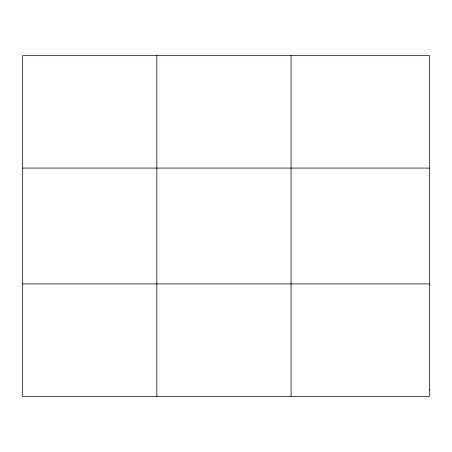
<?xml version="1.0" encoding="UTF-8"?>
<svg xmlns="http://www.w3.org/2000/svg" width="452" height="452" viewBox="0 0 452 452"><rect width="100%" height="100%" fill="white"/><g stroke="black" fill="none" stroke-linecap="round" stroke-linejoin="round"><path stroke-width="0.68" d="M156.844 396.325L156.844 55.675M291.088 396.325L291.088 55.675M22.6 168.087L429.4 168.087M22.6 283.912L429.4 283.912M429.4 389.709L429.4 396.325L22.6 396.325L22.6 55.675L429.4 55.675L429.4 389.709"/></g></svg>
